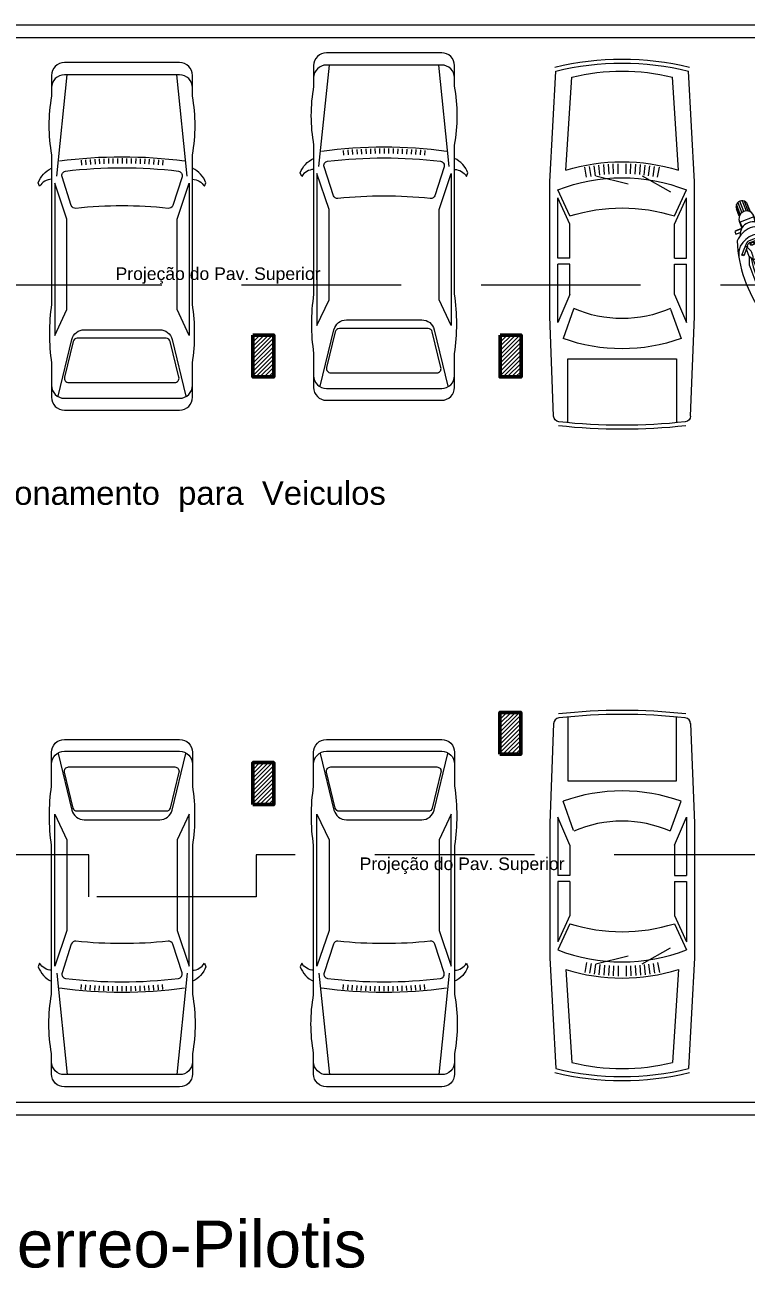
# Model space of a CAD drawing. Header units: millimetres. Extents: x 42 to 552, y 43 to 535.
# Drawn here: x 148.63 to 157.24, y 519.92 to 534.74 of the extents above; entities that cross this region are included whole.
import ezdxf

# ---------------------------------------------------------------- set-up
doc = ezdxf.new("R2010")
doc.units = ezdxf.units.MM
doc.header["$LTSCALE"] = 0.75
doc.header["$MEASUREMENT"] = 0
doc.linetypes.add('HIDDEN2', pattern=[4.7625, 3.175, -1.5875])
for name, color, linetype, lineweight in [('Linhas finas', 7, 'Continuous', 0), ('Paredes', 7, 'Continuous', 50), ('Traçejado', 250, 'HIDDEN2', 0)]:
    doc.layers.add(name, color=color, linetype=linetype, lineweight=lineweight)
doc.layers.add('Textos', color=144, linetype='Continuous')
doc.styles.get("Standard").update_dxf_attribs({"font": 'arial.ttf'})

# ---------------------------------------------------------------- blocks, each defined once
blk = doc.blocks.new('carro2')
for p, q in [((1.163, 0.488), (1.222, 0.483)), ((1.151, 0.326), (1.21, 0.322)), ((1.154, 0.38), (1.214, 0.376)), ((1.158, 0.434), (1.218, 0.43)), ((1.144, 0.163), (1.203, 0.161)), ((1.146, 0.217), (1.205, 0.215)), ((1.148, 0.272), (1.207, 0.269)), ((1.141, 0), (1.201, 0)), ((1.142, 0.109), (1.202, 0.108)), ((1.142, 0.054), (1.201, 0.054)), ((1.142, -0.054), (1.201, -0.054)), ((1.142, -0.109), (1.202, -0.108)), ((1.144, -0.163), (1.203, -0.161)), ((1.146, -0.217), (1.205, -0.215)), ((1.148, -0.272), (1.207, -0.269)), ((1.151, -0.326), (1.21, -0.322)), ((1.154, -0.38), (1.214, -0.376)), ((1.158, -0.434), (1.218, -0.43)), ((1.163, -0.488), (1.222, -0.483))]:
    blk.add_line(p, q)
for points in [[(1.39, 0.841, -0.242036), (1.474, 0.983), (1.433, 1.001, 0.202777), (1.26, 0.841)], [(0.298, 0.841, 0.414214), (0.146, 0.688), (0.146, -0.688, 0.414214), (0.298, -0.841)], [(1.176, 0.746, 0.066688), (1.176, -0.746, 0.066688)], [(3.977, -0.762), (3.302, -0.598, -0.346094), (3.185, -0.45), (3.185, 0.45, -0.346094), (3.302, 0.598), (3.977, 0.762)], [(3.85, -0.841, 0.414214), (4.003, -0.688), (4.003, 0.688, 0.414214), (3.85, 0.841, 0.414214)], [(1.39, -0.841, 0.242036), (1.474, -0.983), (1.433, -1.001, -0.202777), (1.26, -0.841)]]:
    blk.add_lwpolyline(points, format="xyb")
for points in [[(3.991, -0.841, 0.414214), (4.144, -0.688), (4.144, 0.688, 0.414214), (3.991, 0.841), (3.586, 0.841, 0.073612), (2.879, 0.841), (1.101, 0.841, 0.089651), (0.398, 0.841), (0.152, 0.841, 0.414214), (0, 0.688), (0, -0.688, 0.414214), (0.152, -0.841), (0.398, -0.841, 0.089651), (1.101, -0.841), (2.879, -0.841, 0.073612), (3.586, -0.841)], [(1.294, 0.674, -0.471469), (1.36, 0.716), (1.704, 0.605, -0.355409), (1.738, 0.551, 0.054387), (1.738, -0.551, -0.355409), (1.704, -0.605), (1.36, -0.716, -0.471469), (1.294, -0.674, -0.061109)], [(3.816, 0.629, 0.48578), (3.753, 0.679), (3.326, 0.575, 0.346094), (3.287, 0.526), (3.287, -0.534, 0.346094), (3.326, -0.583), (3.753, -0.687, 0.48578), (3.816, -0.637)]]:
    blk.add_lwpolyline(points, format="xyb", close=True)
for points in [[(1.355, 0.777), (0.146, 0.653)], [(1.355, -0.777), (0.146, -0.653)]]:
    blk.add_lwpolyline(points)
for points in [[(2.946, 0.657), (1.867, 0.657), (1.438, 0.802), (3.253, 0.802)], [(2.946, -0.657), (1.867, -0.657), (1.438, -0.802), (3.253, -0.802)]]:
    blk.add_lwpolyline(points, close=True)
blk = doc.blocks.new('carro5')
for p, q in [((-0.648, 4.34), (-0.648, 3.576)), ((0.648, 3.576), (0.648, 4.339)), ((-0.818, 4.258), (-0.864, 3.072)), ((0.818, 4.258), (0.864, 3.072)), ((-0.648, 3.576), (0.648, 3.576)), ((-0.579, 2.985), (-0.704, 3.333)), ((0.579, 2.985), (0.704, 3.333)), ((-0.768, 3.144), (-0.768, 2.448)), ((-0.624, 2.808), (-0.768, 3.144)), ((0.624, 2.808), (0.768, 3.144)), ((0.768, 3.144), (0.768, 2.448)), ((-0.864, 3.072), (-0.864, 1.464)), ((0.864, 3.072), (0.864, 1.464)), ((-0.624, 2.808), (-0.624, 2.448)), ((0.624, 2.808), (0.624, 2.448)), ((-0.624, 2.448), (-0.768, 2.448)), ((-0.624, 2.376), (-0.768, 2.376)), ((-0.768, 2.376), (-0.768, 1.656)), ((-0.624, 2.376), (-0.624, 1.968)), ((0.624, 2.448), (0.768, 2.448)), ((0.624, 2.376), (0.624, 1.968)), ((0.624, 2.376), (0.768, 2.376)), ((0.768, 2.376), (0.768, 1.656)), ((-0.624, 1.968), (-0.768, 1.656)), ((0.624, 1.968), (0.768, 1.656)), ((-0.624, 1.872), (-0.768, 1.56)), ((0.624, 1.872), (0.768, 1.56)), ((-0.312, 1.392), (0.072, 1.488)), ((0.24, 1.392), (0.576, 1.584)), ((-0.864, 1.464), (-0.792, 0.144)), ((-0.424, 1.409), (-0.445, 1.291)), ((-0.371, 1.399), (-0.388, 1.281)), ((-0.317, 1.391), (-0.332, 1.272)), ((-0.264, 1.384), (-0.276, 1.264)), ((-0.21, 1.378), (-0.219, 1.258)), ((-0.156, 1.373), (-0.162, 1.253)), ((-0.102, 1.37), (-0.105, 1.25)), ((-0.048, 1.368), (-0.048, 1.248)), ((0.048, 1.368), (0.048, 1.248)), ((0.102, 1.37), (0.105, 1.25)), ((0.156, 1.373), (0.162, 1.253)), ((0.21, 1.378), (0.219, 1.258)), ((0.264, 1.384), (0.276, 1.264)), ((0.317, 1.391), (0.332, 1.272)), ((0.371, 1.399), (0.388, 1.281)), ((0.424, 1.409), (0.445, 1.291)), ((0.864, 1.464), (0.792, 0.144)), ((-0.672, 1.326), (-0.6, 0.216)), ((0.672, 1.326), (0.6, 0.216))]:
    blk.add_line(p, q)
for centre, radius, start, end in [((-0.746, 4.255), 0.072, 96.2212, 177.7974), ((0, -2.592), 7.008, 83.7788, 96.2212), ((0, -2.592), 6.96, 83.7788, 96.2212), ((0.746, 4.255), 0.072, 2.2026, 83.7788), ((0, 1.378), 2.078, 70.2127, 109.7873), ((0, 1.654), 1.442, 66.4634, 113.5366), ((0, 3.852), 2.076, 252.5077, 287.4923), ((0, 3.536), 2.12, 248.7607, 291.2393), ((0, 3.488), 2.264, 252.7227, 287.2773), ((0, 2.68), 2.536, 256.3145, 283.6855), ((0, 3.363), 3.363, 256.1775, 283.8225), ((0, 3.363), 3.315, 256.1775, 283.8225)]:
    blk.add_arc(centre, radius, start, end)
blk = doc.blocks.new('2v_motoc')
at = {"linetype": 'ByBlock'}
for p, q in [((-1.715, 0.153), (-1.81, 0.134)), ((-1.775, 0.252), (-1.766, 0.259)), ((-1.775, 0.188), (-1.775, 0.252)), ((-1.775, 0.188), (-1.764, 0.18)), ((-1.766, 0.259), (-1.481, 0.252)), ((-1.764, 0.18), (-1.713, 0.183)), ((-1.713, 0.173), (-1.754, 0.18)), ((-1.715, 0.225), (-1.715, 0.151)), ((-1.713, 0.153), (-1.715, 0.153)), ((-1.711, 0.131), (-1.714, 0.153)), ((-1.714, 0.153), (-1.713, 0.153)), ((-1.673, 0.234), (-1.712, 0.234)), ((-1.712, 0.234), (-1.712, 0.142)), ((-1.673, 0.142), (-1.673, 0.234)), ((-1.673, 0.183), (-1.541, 0.183)), ((-1.672, 0.166), (-1.635, 0.159)), ((-1.672, 0.156), (-1.62, 0.16)), ((-1.482, 0.199), (-1.632, 0.119)), ((-1.632, 0.119), (-1.475, 0.168)), ((-1.48, 0.202), (-1.62, 0.16)), ((-1.095, 0.165), (-1.469, 0.169)), ((-1.459, 0.196), (-1.427, 0.169)), ((-1.395, 0.197), (-1.443, 0.182)), ((-1.069, 0.187), (-1.388, 0.198)), ((-1.25, 0.193), (-1.362, 0.231)), ((-1.001, 0.171), (-1.046, 0.183)), ((-0.769, 0.167), (-0.974, 0.167)), ((-0.652, 0.129), (-0.732, 0.16)), ((-0.627, 0.186), (-0.61, 0.206)), ((-0.532, 0.103), (-0.627, 0.186)), ((-0.619, 0.18), (-0.602, 0.199)), ((-0.61, 0.206), (-0.535, 0.139)), ((-0.314, 0.181), (-0.35, 0.181)), ((-0.35, 0.181), (-0.35, 0.127)), ((-0.314, 0.096), (-0.314, 0.181)), ((-0.311, 0.105), (-0.311, 0.172)), ((-2.008, 0.024), (-1.833, 0.024)), ((-1.992, 0.047), (-1.833, 0.047)), ((-1.833, 0.062), (-1.967, 0.062)), ((-1.942, 0.067), (-1.833, 0.067)), ((-1.833, 0.087), (-1.812, 0.071)), ((-1.833, 0.087), (-1.833, -0.095)), ((-1.826, 0.082), (-1.826, 0.114)), ((-1.812, -0.08), (-1.812, 0.071)), ((-1.797, -0.101), (-1.797, 0.093)), ((-1.711, 0.131), (-1.782, 0.112)), ((-1.712, 0.142), (-1.673, 0.142)), ((-1.632, 0.119), (-1.711, 0.131)), ((-1.711, -0.14), (-1.711, 0.131)), ((-1.632, 0.096), (-1.597, 0.122)), ((-1.632, 0.119), (-1.601, 0.12)), ((-1.632, 0.118), (-1.632, -0.128)), ((-1.554, 0.096), (-1.632, 0.096)), ((-1.597, 0.122), (-1.519, 0.14)), ((-1.493, 0.122), (-1.554, 0.096)), ((-1.554, -0.104), (-1.554, 0.095)), ((-1.519, 0.14), (-1.424, 0.147)), ((-1.421, 0.14), (-1.493, 0.122)), ((-1.424, 0.147), (-1.097, 0.13)), ((-1.319, 0.141), (-1.421, 0.14)), ((-1.09, 0.094), (-1.319, 0.141)), ((-1.09, 0.094), (-1.097, 0.13)), ((-1.09, 0.094), (-1.097, 0.13)), ((-0.71, 0.099), (-1.09, 0.094)), ((-1.09, 0.093), (-1.09, -0.102)), ((-1.09, 0.093), (-1.09, -0.102)), ((-1.041, 0.148), (-1.021, 0.135)), ((-0.843, 0.011), (-0.817, 0.038)), ((-0.843, 0.011), (-0.843, -0.019)), ((-0.817, 0.038), (-0.792, 0.038)), ((-0.792, 0.038), (-0.767, 0.011)), ((-0.767, -0.019), (-0.767, 0.011)), ((-0.71, 0.099), (-0.655, 0.129)), ((-0.651, 0.086), (-0.71, 0.099)), ((-0.71, -0.108), (-0.71, 0.098)), ((-0.655, 0.129), (-0.562, 0.129)), ((-0.542, 0.11), (-0.591, 0.09)), ((-0.531, 0.066), (-0.541, 0.049)), ((-0.541, 0.024), (-0.541, 0.049)), ((-0.541, 0.024), (-0.531, 0.006)), ((-0.534, 0.036), (-0.54, 0.036)), ((-0.538, 0.052), (-0.532, 0.044)), ((-0.538, 0.021), (-0.532, 0.028)), ((-0.532, 0.132), (-0.532, 0.103)), ((-0.532, 0.131), (-0.495, 0.097)), ((-0.52, 0.097), (-0.532, 0.108)), ((-0.518, 0.066), (-0.531, 0.066)), ((-0.529, 0.049), (-0.531, 0.061)), ((-0.531, 0.011), (-0.529, 0.023)), ((-0.518, 0.006), (-0.531, 0.006)), ((-0.522, 0.061), (-0.525, 0.049)), ((-0.525, 0.023), (-0.522, 0.011)), ((-0.521, 0.044), (-0.516, 0.052)), ((-0.521, 0.028), (-0.516, 0.021)), ((-0.519, 0.036), (-0.513, 0.036)), ((-0.508, 0.049), (-0.518, 0.066)), ((-0.508, 0.024), (-0.518, 0.006)), ((-0.508, 0.024), (-0.508, 0.049)), ((-0.504, 0.06), (-0.504, -0.069)), ((-0.48, -0.069), (-0.48, 0.06)), ((-0.307, 0.087), (-0.224, 0.087)), ((-0.299, 0.076), (-0.276, 0.083)), ((-0.276, 0.083), (-0.235, 0.083)), ((-0.235, -0.091), (-0.235, 0.083)), ((-0.166, 0.067), (-0.071, 0.067)), ((-0.043, 0.062), (-0.16, 0.062)), ((-0.147, 0.047), (-0.02, 0.047)), ((-0.005, 0.024), (-0.136, 0.024)), ((-1.833, -0.004), (-2.014, -0.004)), ((-2.009, -0.032), (-1.833, -0.032)), ((-1.993, -0.055), (-1.833, -0.055)), ((-1.833, -0.071), (-1.969, -0.071)), ((-1.942, -0.076), (-1.833, -0.076)), ((-1.833, -0.095), (-1.812, -0.08)), ((-1.826, -0.09), (-1.826, -0.123)), ((-1.715, -0.161), (-1.81, -0.142)), ((-1.711, -0.14), (-1.782, -0.121)), ((-1.711, -0.14), (-1.714, -0.161)), ((-1.632, -0.128), (-1.711, -0.14)), ((-1.632, -0.104), (-1.597, -0.131)), ((-1.554, -0.104), (-1.632, -0.104)), ((-1.632, -0.128), (-1.601, -0.128)), ((-1.632, -0.128), (-1.475, -0.177)), ((-1.482, -0.207), (-1.632, -0.128)), ((-1.597, -0.131), (-1.519, -0.149)), ((-1.493, -0.131), (-1.554, -0.104)), ((-1.421, -0.149), (-1.493, -0.131)), ((-1.424, -0.155), (-1.097, -0.138)), ((-1.09, -0.102), (-1.319, -0.15)), ((-1.09, -0.102), (-1.097, -0.138)), ((-1.09, -0.102), (-1.097, -0.138)), ((-0.71, -0.108), (-1.09, -0.102)), ((-1.041, -0.157), (-1.021, -0.144)), ((-0.843, -0.019), (-0.817, -0.046)), ((-0.817, -0.046), (-0.792, -0.046)), ((-0.792, -0.046), (-0.767, -0.019)), ((-0.652, -0.137), (-0.732, -0.169)), ((-0.651, -0.094), (-0.71, -0.108)), ((-0.71, -0.108), (-0.655, -0.137)), ((-0.655, -0.137), (-0.562, -0.137)), ((-0.532, -0.111), (-0.627, -0.195)), ((-0.61, -0.214), (-0.535, -0.148)), ((-0.542, -0.118), (-0.591, -0.099)), ((-0.541, -0.032), (-0.531, -0.014)), ((-0.541, -0.032), (-0.541, -0.058)), ((-0.531, -0.075), (-0.541, -0.058)), ((-0.534, -0.045), (-0.54, -0.045)), ((-0.538, -0.03), (-0.532, -0.036)), ((-0.538, -0.06), (-0.532, -0.053)), ((-0.532, -0.139), (-0.495, -0.105)), ((-0.52, -0.105), (-0.532, -0.116)), ((-0.532, -0.14), (-0.532, -0.111)), ((-0.518, -0.014), (-0.531, -0.014)), ((-0.531, -0.02), (-0.529, -0.031)), ((-0.529, -0.058), (-0.531, -0.069)), ((-0.518, -0.075), (-0.531, -0.075)), ((-0.525, -0.031), (-0.522, -0.02)), ((-0.522, -0.069), (-0.525, -0.058)), ((-0.521, -0.036), (-0.516, -0.03)), ((-0.521, -0.053), (-0.516, -0.06)), ((-0.519, -0.045), (-0.513, -0.045)), ((-0.508, -0.032), (-0.518, -0.014)), ((-0.508, -0.058), (-0.518, -0.075)), ((-0.508, -0.032), (-0.508, -0.058)), ((-0.35, -0.189), (-0.35, -0.135)), ((-0.314, -0.104), (-0.314, -0.189)), ((-0.311, -0.114), (-0.311, -0.181)), ((-0.307, -0.096), (-0.224, -0.096)), ((-0.298, -0.084), (-0.276, -0.091)), ((-0.276, -0.091), (-0.235, -0.091)), ((-0.165, -0.076), (-0.071, -0.076)), ((-0.043, -0.071), (-0.16, -0.071)), ((-0.147, -0.055), (-0.02, -0.055)), ((-0.005, -0.032), (-0.136, -0.032)), ((-0.131, -0.004), (0, -0.004)), ((-1.775, -0.197), (-1.764, -0.188)), ((-1.775, -0.197), (-1.775, -0.26)), ((-1.775, -0.26), (-1.766, -0.267)), ((-1.766, -0.267), (-1.481, -0.26)), ((-1.764, -0.188), (-1.713, -0.192)), ((-1.713, -0.182), (-1.754, -0.189)), ((-1.715, -0.234), (-1.715, -0.16)), ((-1.713, -0.161), (-1.715, -0.161)), ((-1.714, -0.161), (-1.713, -0.161)), ((-1.712, -0.151), (-1.673, -0.151)), ((-1.712, -0.243), (-1.712, -0.151)), ((-1.673, -0.243), (-1.712, -0.243)), ((-1.673, -0.151), (-1.673, -0.243)), ((-1.673, -0.192), (-1.541, -0.192)), ((-1.672, -0.164), (-1.62, -0.169)), ((-1.672, -0.174), (-1.635, -0.168)), ((-1.48, -0.211), (-1.62, -0.169)), ((-1.519, -0.149), (-1.424, -0.155)), ((-1.095, -0.173), (-1.469, -0.178)), ((-1.459, -0.205), (-1.427, -0.177)), ((-1.395, -0.205), (-1.443, -0.191)), ((-1.319, -0.15), (-1.421, -0.149)), ((-1.069, -0.195), (-1.388, -0.206)), ((-1.25, -0.202), (-1.362, -0.239)), ((-1.001, -0.179), (-1.046, -0.192)), ((-0.769, -0.176), (-0.974, -0.176)), ((-0.627, -0.195), (-0.61, -0.214)), ((-0.619, -0.188), (-0.602, -0.207)), ((-0.314, -0.189), (-0.35, -0.189))]:
    blk.add_line(p, q, dxfattribs=at)
for centre, radius, start, end in [((-1.472, 0.181), 0.02, 49.0863, 118.0576), ((-1.49, -0.148), 0.4, 71.3058, 88.6425), ((-1.475, 0.183), 0.02, 49.0863, 106.7281), ((-1.469, 0.149), 0.02, 89.3056, 107.4548), ((-1.389, 0.178), 0.02, 88.0298, 106.641), ((-0.938, -1.295), 1.575, 71.2325, 105.0579), ((-1.096, 0.065), 0.1, 56.6726, 89.3056), ((-1.072, 0.087), 0.1, 74.7125, 88.0298), ((-0.974, 0.267), 0.1, 254.7125, 270), ((-0.769, 0.067), 0.1, 68.3132, 90), ((-0.703, -0.044), 0.304, 48.7991, 72.1143), ((-0.724, -0.005), 0.291, 319.5475, 40.4525), ((-0.615, -0.005), 0.272, 312.5562, 47.4438), ((-1.943, -0.005), 0.0711, 89.6687, 270.3313), ((-1.806, 0.114), 0.02, 101.3507, 180), ((-1.777, 0.093), 0.02, 104.9318, 180), ((-0.951, -1.385), 1.522, 79.8868, 95.4858), ((-0.628, 0.183), 0.1, 257.0821, 291.906), ((-0.542, 0.132), 0.01, 360, 48.1324), ((-0.554, 0.06), 0.05, 0, 46.7618), ((-0.53, 0.06), 0.05, 0, 46.7618), ((-0.428, -0.005), 0.152, 286.0575, 73.9422), ((-0.223, -0.005), 0.0918, 269.6687, 90.3313), ((-0.071, -0.005), 0.0711, 269.6687, 90.3313), ((-1.806, -0.123), 0.02, 180, 258.6493), ((-1.777, -0.101), 0.02, 180, 255.0682), ((-0.951, 1.377), 1.522, 264.5142, 280.1132), ((-0.628, -0.192), 0.1, 68.094, 102.9179), ((-0.542, -0.14), 0.01, 311.8676, 0), ((-0.554, -0.069), 0.05, 313.2382, 0), ((-0.53, -0.069), 0.05, 313.2382, 0), ((-1.472, -0.19), 0.02, 241.9424, 310.9137), ((-1.49, 0.139), 0.4, 271.3575, 288.6942), ((-1.475, -0.191), 0.02, 253.2719, 310.9137), ((-1.469, -0.158), 0.02, 252.5452, 270.6944), ((-1.389, -0.186), 0.02, 253.359, 271.9702), ((-0.938, 1.287), 1.575, 254.9421, 288.7675), ((-1.096, -0.073), 0.1, 270.6944, 303.3274), ((-1.072, -0.095), 0.1, 271.9702, 285.2875), ((-0.974, -0.276), 0.1, 90, 105.2875), ((-0.769, -0.076), 0.1, 270, 291.6868), ((-0.703, 0.036), 0.304, 287.8857, 311.2009)]:
    blk.add_arc(centre, radius, start, end, dxfattribs=at)

msp = doc.modelspace()

# ---------------------------------------------------------------- hatches: boundary and pattern name
at = {"layer": 'Linhas finas'}
h = msp.add_hatch(dxfattribs=at)
h.set_pattern_fill('JIS_WOOD', color=256, scale=0.05)
h.set_pattern_definition([(45, (-886.71598, -741.112614), (-0.02499999996, 0.02499999996), [])])
h.paths.add_polyline_path([(151.606, 531.044), (151.356, 531.044), (151.356, 530.544), (151.606, 530.544)])
h = msp.add_hatch(dxfattribs=at)
h.set_pattern_fill('JIS_WOOD', color=256, scale=0.05)
h.set_pattern_definition([(45, (-883.76518, -741.112614), (-0.02499999996, 0.02499999996), [])])
h.paths.add_polyline_path([(154.557, 531.044), (154.307, 531.044), (154.307, 530.544), (154.557, 530.544)])
h = msp.add_hatch(dxfattribs=at)
h.set_pattern_fill('JIS_WOOD', color=256, scale=0.05)
h.set_pattern_definition([(45, (-883.76796, -745.612614), (-0.02499999996, 0.02499999996), [])])
h.paths.add_polyline_path([(154.554, 526.544), (154.304, 526.544), (154.304, 526.044), (154.554, 526.044)])
h = msp.add_hatch(dxfattribs=at)
h.set_pattern_fill('JIS_WOOD', color=256, scale=0.05)
h.set_pattern_definition([(45, (-886.71598, -746.212614), (-0.02499999996, 0.02499999996), [])])
h.paths.add_polyline_path([(151.606, 525.944), (151.356, 525.944), (151.356, 525.444), (151.606, 525.444)])

# ---------------------------------------------------------------- linework, layer by layer
for p, q in [((141.327, 534.744), (181.327, 534.744)), ((141.477, 534.594), (181.177, 534.594)), ((141.327, 521.894), (181.177, 521.894)), ((141.327, 521.744), (181.327, 521.744))]:
    msp.add_line(p, q, dxfattribs=at)
at = {"layer": 'Paredes'}
for points in [[(151.356, 531.044), (151.606, 531.044), (151.606, 530.544), (151.356, 530.544)], [(154.307, 531.044), (154.557, 531.044), (154.557, 530.544), (154.307, 530.544)], [(154.304, 526.044), (154.554, 526.044), (154.554, 526.544), (154.304, 526.544)], [(151.356, 525.444), (151.606, 525.444), (151.606, 525.944), (151.356, 525.944)]]:
    msp.add_lwpolyline(points, close=True, dxfattribs=at)
at = {"layer": 'Traçejado', "ltscale": 0.8}
for points in [[(145.507, 531.644), (159.247, 531.644), (159.247, 533.244), (164.297, 533.244), (164.297, 531.644), (177.609, 531.644), (177.609, 531.044)], [(160.432, 523.721), (160.432, 524.844), (151.397, 524.844), (151.397, 524.344), (149.397, 524.344), (149.397, 524.844), (145.507, 524.844), (145.507, 530.544)]]:
    msp.add_lwpolyline(points, dxfattribs=at)

# ---------------------------------------------------------------- block references
at = {"layer": 'Linhas finas'}
for name, p, rotation in [('carro2', (149.794, 534.293), 270), ('carro2', (152.922, 534.41), 270), ('2v_motoc', (157.164, 532.639), 111.1399037122017)]:
    msp.add_blockref(name, p, dxfattribs=dict(at, rotation=rotation))
at = {"layer": 'Linhas finas', "xscale": -1}
for name, p, rotation in [('carro5', (155.763, 534.336), 180), ('carro2', (149.794, 522.077), 270), ('carro2', (152.922, 522.077), 270)]:
    msp.add_blockref(name, p, dxfattribs=dict(at, rotation=rotation))
at = {"layer": 'Linhas finas'}
msp.add_blockref('carro5', (155.763, 522.151), dxfattribs=at)

# ---------------------------------------------------------------- texts
at = {"layer": 'Textos'}
for s, height, p in [('Projeção do Pav. Superior', 0.15, (149.717, 531.701)), ('Estacionamento  para  Veiculos', 0.28, (147.442, 529.019)), ('Projeção do Pav. Superior', 0.15, (152.63, 524.663)), ('Planta Baixa Pav. Terreo-Pilotis', 0.56, (141.67, 519.923))]:
    msp.add_text(s, height=height, dxfattribs=at).set_placement(p)

doc.saveas('drawing.dxf')
